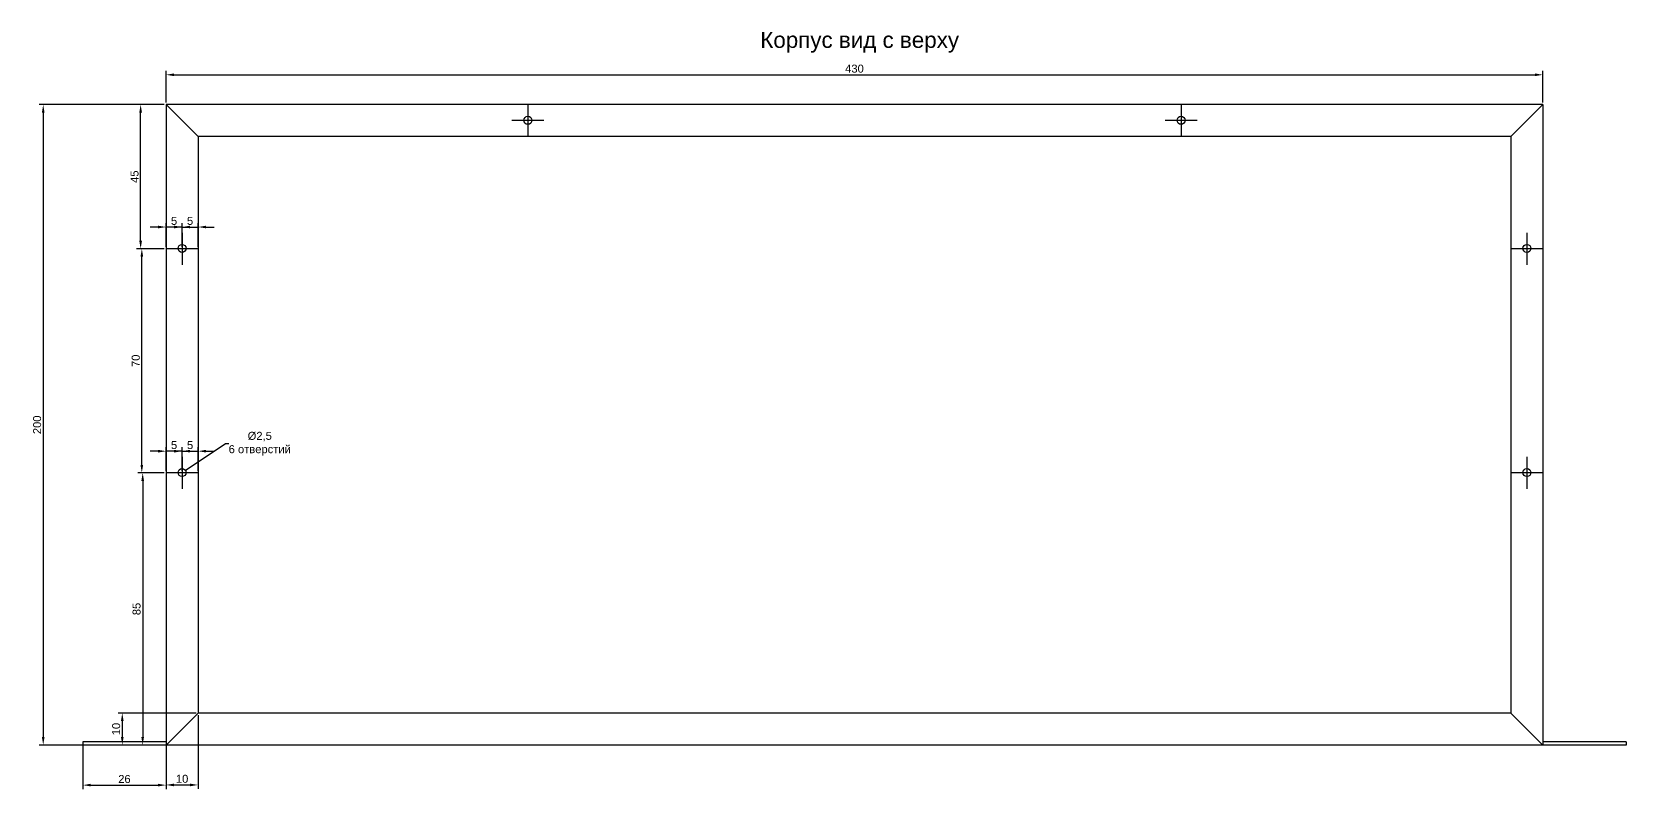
# Model space of a CAD drawing. Header units: millimetres. Extents: x 1597 to 3075, y 1 to 1076.
# Drawn here: x 1983.1 to 2481, y 476.7 to 713.2 of the extents above; entities that cross this region are included whole.
import ezdxf

# ---------------------------------------------------------------- set-up
doc = ezdxf.new("R2010")
doc.units = ezdxf.units.MM
doc.layers.add('Dim', color=210, linetype='Continuous')
doc.styles.get("Standard").update_dxf_attribs({"font": 'arial.ttf'})
doc.dimstyles.new('ISO-25', dxfattribs={"dimtxt": 2.5, "dimasz": 2.5, "dimexe": 1.25, "dimexo": 0.625, "dimtad": 1, "dimtxsty": 'Standard', "dimcen": 2.5, "dimadec": 0, "dimazin": 0, "dimtfac": 1, "dimtmove": 0, "dimatfit": 3, "dimfxl": 1, "dimarcsym": 0})
doc.dimstyles.get("Standard").update_dxf_attribs({"dimtxt": 0.18, "dimasz": 0.18, "dimexe": 0.18, "dimexo": 0.0625, "dimgap": 0.09, "dimtad": 0, "dimtih": 1, "dimtoh": 1, "dimdec": 4, "dimzin": 0, "dimdsep": 46, "dimtxsty": 'Standard', "dimcen": 0.09, "dimadec": 0, "dimazin": 0, "dimtfac": 1, "dimtdec": 4, "dimtofl": 0, "dimtmove": 0, "dimatfit": 3, "dimfxl": 1, "dimtolj": 1, "dimtzin": 0, "dimarcsym": 0})

# ---------------------------------------------------------------- blocks, each defined once
blk = doc.blocks.new('*D24')
at = {"layer": 'Defpoints', "color": 0, "transparency": 16777216}
for p in [(2455, 699.81), (2025, 690.5), (2455, 690.5)]:
    blk.add_point(p, dxfattribs=at)
at = {"layer": 'Dim', "color": 0, "lineweight": -2, "transparency": 16777216}
for p, q in [((2025, 691.12), (2025, 701.06)), ((2027.5, 699.81), (2452.5, 699.81)), ((2455, 691.12), (2455, 701.06))]:
    blk.add_line(p, q, dxfattribs=at)
at = {"layer": 'Dim', "color": 0, "transparency": 16777216}
for points in [[(2027.5, 700.23), (2027.5, 699.4), (2025, 699.81)], [(2452.5, 700.23), (2452.5, 699.4), (2455, 699.81)]]:
    blk.add_solid(points, dxfattribs=at)
at = {"layer": 'Dim', "color": 0, "transparency": 16777216, "insert": (2240, 701.72), "char_height": 2.5, "attachment_point": 5}
blk.add_mtext('430', dxfattribs=at)
blk = doc.blocks.new('*D25')
at = {"layer": 'Defpoints', "color": 0, "transparency": 16777216}
for p in [(2025, 690.5), (1986.63, 490.5), (2025, 490.5)]:
    blk.add_point(p, dxfattribs=at)
at = {"layer": 'Dim', "color": 0, "lineweight": -2, "transparency": 16777216}
for p, q in [((2024.38, 690.5), (1985.38, 690.5)), ((1986.63, 688), (1986.63, 493)), ((2024.38, 490.5), (1985.38, 490.5))]:
    blk.add_line(p, q, dxfattribs=at)
at = {"layer": 'Dim', "color": 0, "transparency": 16777216}
for points in [[(1986.22, 688), (1987.05, 688), (1986.63, 690.5)], [(1986.22, 493), (1987.05, 493), (1986.63, 490.5)]]:
    blk.add_solid(points, dxfattribs=at)
at = {"layer": 'Dim', "color": 0, "transparency": 16777216, "insert": (1984.73, 590.5), "char_height": 2.5, "attachment_point": 5, "rotation": 90}
blk.add_mtext('200', dxfattribs=at)
blk = doc.blocks.new('*D26')
at = {"layer": 'Defpoints', "color": 0, "transparency": 16777216}
for p in [(1999, 491.5), (2025, 490.5), (2025, 477.99)]:
    blk.add_point(p, dxfattribs=at)
at = {"layer": 'Dim', "color": 0, "lineweight": -2, "transparency": 16777216}
for p, q in [((1999, 490.88), (1999, 476.74)), ((2025, 489.87), (2025, 476.74)), ((2001.5, 477.99), (2022.5, 477.99))]:
    blk.add_line(p, q, dxfattribs=at)
at = {"layer": 'Dim', "color": 0, "transparency": 16777216}
for points in [[(2001.5, 478.41), (2001.5, 477.58), (1999, 477.99)], [(2022.5, 478.41), (2022.5, 477.58), (2025, 477.99)]]:
    blk.add_solid(points, dxfattribs=at)
at = {"layer": 'Dim', "color": 0, "transparency": 16777216, "insert": (2012, 479.89), "char_height": 2.5, "attachment_point": 5}
blk.add_mtext('26', dxfattribs=at)
blk = doc.blocks.new('*D27')
at = {"layer": 'Defpoints', "color": 0, "transparency": 16777216}
for p in [(2035, 500.5), (2025, 491.5), (2035, 478.04)]:
    blk.add_point(p, dxfattribs=at)
at = {"layer": 'Dim', "color": 0, "lineweight": -2, "transparency": 16777216}
for p, q in [((2035, 499.88), (2035, 476.79)), ((2025, 490.88), (2025, 476.79)), ((2027.5, 478.04), (2032.5, 478.04))]:
    blk.add_line(p, q, dxfattribs=at)
at = {"layer": 'Dim', "color": 0, "transparency": 16777216}
for points in [[(2027.5, 478.46), (2027.5, 477.63), (2025, 478.04)], [(2032.5, 478.46), (2032.5, 477.63), (2035, 478.04)]]:
    blk.add_solid(points, dxfattribs=at)
at = {"layer": 'Dim', "color": 0, "transparency": 16777216, "insert": (2030, 479.95), "char_height": 2.5, "attachment_point": 5}
blk.add_mtext('10', dxfattribs=at)
blk = doc.blocks.new('*D28')
at = {"layer": 'Defpoints', "color": 0, "transparency": 16777216}
for p in [(2035, 500.5), (2011.32, 490.5), (2035, 490.5)]:
    blk.add_point(p, dxfattribs=at)
at = {"layer": 'Dim', "color": 0, "lineweight": -2, "transparency": 16777216}
for p, q in [((2034.38, 500.5), (2010.07, 500.5)), ((2011.32, 498), (2011.32, 493)), ((2034.38, 490.5), (2010.07, 490.5))]:
    blk.add_line(p, q, dxfattribs=at)
at = {"layer": 'Dim', "color": 0, "transparency": 16777216}
for points in [[(2010.91, 498), (2011.74, 498), (2011.32, 500.5)], [(2010.91, 493), (2011.74, 493), (2011.32, 490.5)]]:
    blk.add_solid(points, dxfattribs=at)
at = {"layer": 'Dim', "color": 0, "transparency": 16777216, "insert": (2009.42, 495.5), "char_height": 2.5, "attachment_point": 5, "rotation": 90}
blk.add_mtext('10', dxfattribs=at)
blk = doc.blocks.new('*D36')
at = {"layer": 'Defpoints', "color": 0, "transparency": 16777216}
for p in [(2029.05, 574.9), (2031.13, 576.28)]:
    blk.add_point(p, dxfattribs=at)
at = {"layer": 'Dim', "color": 0, "lineweight": -2, "transparency": 16777216}
for p, q in [((2043.61, 584.6), (2031.28, 576.38)), ((2044.63, 584.6), (2043.61, 584.6)), ((2030, 575.59), (2030.18, 575.59)), ((2030.09, 575.5), (2030.09, 575.68))]:
    blk.add_line(p, q, dxfattribs=at)
at = {"layer": 'Dim', "color": 0, "transparency": 16777216}
blk.add_solid([(2031.26, 576.41), (2031.3, 576.36), (2031.13, 576.28)], dxfattribs=at)
at = {"layer": 'Dim', "color": 0, "transparency": 16777216, "insert": (2054.26, 584.6), "char_height": 2.5, "attachment_point": 5}
blk.add_mtext('\\A1;%%C2,5\\P6 {\\fArial|b0|i0|c204|p34;отверстий}', dxfattribs=at)
blk = doc.blocks.new('*D55')
at = {"layer": 'Defpoints', "color": 0, "transparency": 16777216}
for p in [(2035, 652.27), (2030, 645.5), (2035, 645.5)]:
    blk.add_point(p, dxfattribs=at)
at = {"layer": 'Dim', "color": 0, "lineweight": -2, "transparency": 16777216}
for p, q in [((2027.5, 652.27), (2025, 652.27)), ((2030, 646.12), (2030, 653.52)), ((2030, 652.27), (2035, 652.27)), ((2035, 646.12), (2035, 653.52)), ((2037.5, 652.27), (2040, 652.27))]:
    blk.add_line(p, q, dxfattribs=at)
at = {"layer": 'Dim', "color": 0, "transparency": 16777216}
for points in [[(2027.5, 652.69), (2027.5, 651.85), (2030, 652.27)], [(2037.5, 652.69), (2037.5, 651.85), (2035, 652.27)]]:
    blk.add_solid(points, dxfattribs=at)
at = {"layer": 'Dim', "color": 0, "transparency": 16777216, "insert": (2032.5, 654.17), "char_height": 2.5, "attachment_point": 5}
blk.add_mtext('5', dxfattribs=at)
blk = doc.blocks.new('*D56')
at = {"layer": 'Defpoints', "color": 0, "transparency": 16777216}
for p in [(2025, 652.27), (2025, 645.5), (2030, 645.5)]:
    blk.add_point(p, dxfattribs=at)
at = {"layer": 'Dim', "color": 0, "lineweight": -2, "transparency": 16777216}
for p, q in [((2022.5, 652.27), (2020, 652.27)), ((2025, 646.12), (2025, 653.52)), ((2030, 652.27), (2025, 652.27)), ((2030, 646.12), (2030, 653.52)), ((2032.5, 652.27), (2035, 652.27))]:
    blk.add_line(p, q, dxfattribs=at)
at = {"layer": 'Dim', "color": 0, "transparency": 16777216}
for points in [[(2022.5, 652.69), (2022.5, 651.85), (2025, 652.27)], [(2032.5, 652.69), (2032.5, 651.85), (2030, 652.27)]]:
    blk.add_solid(points, dxfattribs=at)
at = {"layer": 'Dim', "color": 0, "transparency": 16777216, "insert": (2027.5, 654.17), "char_height": 2.5, "attachment_point": 5}
blk.add_mtext('5', dxfattribs=at)
blk = doc.blocks.new('*D57')
at = {"layer": 'Defpoints', "color": 0, "transparency": 16777216}
for p in [(2035, 582.27), (2030, 575.5), (2035, 575.5)]:
    blk.add_point(p, dxfattribs=at)
at = {"layer": 'Dim', "color": 0, "lineweight": -2, "transparency": 16777216}
for p, q in [((2030, 576.12), (2030, 583.52)), ((2035, 576.12), (2035, 583.52)), ((2027.5, 582.27), (2025, 582.27)), ((2030, 582.27), (2035, 582.27)), ((2037.5, 582.27), (2040, 582.27))]:
    blk.add_line(p, q, dxfattribs=at)
at = {"layer": 'Dim', "color": 0, "transparency": 16777216}
for points in [[(2027.5, 582.69), (2027.5, 581.85), (2030, 582.27)], [(2037.5, 582.69), (2037.5, 581.85), (2035, 582.27)]]:
    blk.add_solid(points, dxfattribs=at)
at = {"layer": 'Dim', "color": 0, "transparency": 16777216, "insert": (2032.5, 584.17), "char_height": 2.5, "attachment_point": 5}
blk.add_mtext('5', dxfattribs=at)
blk = doc.blocks.new('*D58')
at = {"layer": 'Defpoints', "color": 0, "transparency": 16777216}
for p in [(2025, 582.27), (2025, 575.5), (2030, 575.5)]:
    blk.add_point(p, dxfattribs=at)
at = {"layer": 'Dim', "color": 0, "lineweight": -2, "transparency": 16777216}
for p, q in [((2025, 576.12), (2025, 583.52)), ((2030, 576.12), (2030, 583.52)), ((2022.5, 582.27), (2020, 582.27)), ((2030, 582.27), (2025, 582.27)), ((2032.5, 582.27), (2035, 582.27))]:
    blk.add_line(p, q, dxfattribs=at)
at = {"layer": 'Dim', "color": 0, "transparency": 16777216}
for points in [[(2022.5, 582.69), (2022.5, 581.85), (2025, 582.27)], [(2032.5, 582.69), (2032.5, 581.85), (2030, 582.27)]]:
    blk.add_solid(points, dxfattribs=at)
at = {"layer": 'Dim', "color": 0, "transparency": 16777216, "insert": (2027.5, 584.17), "char_height": 2.5, "attachment_point": 5}
blk.add_mtext('5', dxfattribs=at)
blk = doc.blocks.new('*D59')
at = {"layer": 'Defpoints', "color": 0, "transparency": 16777216}
for p in [(2017.43, 645.5), (2025, 645.5), (2025, 575.5)]:
    blk.add_point(p, dxfattribs=at)
at = {"layer": 'Dim', "color": 0, "lineweight": -2, "transparency": 16777216}
for p, q in [((2024.38, 645.5), (2016.18, 645.5)), ((2017.43, 578), (2017.43, 643)), ((2024.38, 575.5), (2016.18, 575.5))]:
    blk.add_line(p, q, dxfattribs=at)
at = {"layer": 'Dim', "color": 0, "transparency": 16777216}
for points in [[(2017.01, 643), (2017.84, 643), (2017.43, 645.5)], [(2017.01, 578), (2017.84, 578), (2017.43, 575.5)]]:
    blk.add_solid(points, dxfattribs=at)
at = {"layer": 'Dim', "color": 0, "transparency": 16777216, "insert": (2015.53, 610.5), "char_height": 2.5, "attachment_point": 5, "rotation": 90}
blk.add_mtext('70', dxfattribs=at)
blk = doc.blocks.new('*D60')
at = {"layer": 'Defpoints', "color": 0, "transparency": 16777216}
for p in [(2017.06, 690.5), (2025, 690.5), (2025, 645.5)]:
    blk.add_point(p, dxfattribs=at)
at = {"layer": 'Dim', "color": 0, "lineweight": -2, "transparency": 16777216}
for p, q in [((2024.38, 690.5), (2015.81, 690.5)), ((2017.06, 648), (2017.06, 688)), ((2024.38, 645.5), (2015.81, 645.5))]:
    blk.add_line(p, q, dxfattribs=at)
at = {"layer": 'Dim', "color": 0, "transparency": 16777216}
for points in [[(2016.64, 688), (2017.48, 688), (2017.06, 690.5)], [(2016.64, 648), (2017.48, 648), (2017.06, 645.5)]]:
    blk.add_solid(points, dxfattribs=at)
at = {"layer": 'Dim', "color": 0, "transparency": 16777216, "insert": (2015.16, 668), "char_height": 2.5, "attachment_point": 5, "rotation": 90}
blk.add_mtext('45', dxfattribs=at)
blk = doc.blocks.new('*D146')
at = {"layer": 'Defpoints', "color": 0, "transparency": 16777216}
for p in [(2025, 575.5), (2017.7, 490.5), (2025.32, 490.5)]:
    blk.add_point(p, dxfattribs=at)
at = {"layer": 'Dim', "color": 0, "lineweight": -2, "transparency": 16777216}
for p, q in [((2024.38, 575.5), (2016.45, 575.5)), ((2017.7, 573), (2017.7, 493)), ((2024.69, 490.5), (2016.45, 490.5))]:
    blk.add_line(p, q, dxfattribs=at)
at = {"layer": 'Dim', "color": 0, "transparency": 16777216}
for points in [[(2017.28, 573), (2018.11, 573), (2017.7, 575.5)], [(2017.28, 493), (2018.11, 493), (2017.7, 490.5)]]:
    blk.add_solid(points, dxfattribs=at)
at = {"layer": 'Dim', "color": 0, "transparency": 16777216, "insert": (2015.8, 533), "char_height": 2.5, "attachment_point": 5, "rotation": 90}
blk.add_mtext('85', dxfattribs=at)

msp = doc.modelspace()

# ---------------------------------------------------------------- linework, layer by layer
for p, q in [((2455, 690.5), (2025, 690.5)), ((2025, 690.5), (2025, 490.5)), ((2035, 680.5), (2025, 690.5)), ((2138, 690.5), (2138, 680.5)), ((2342, 690.5), (2342, 680.5)), ((2445, 680.5), (2455, 690.5)), ((2455, 690.5), (2455, 490.5)), ((2143, 685.5), (2133, 685.5)), ((2347, 685.5), (2337, 685.5)), ((2445, 680.5), (2035, 680.5)), ((2035, 680.5), (2035, 500.5)), ((2445, 680.5), (2445, 500.5)), ((2030, 650.5), (2030, 640.5)), ((2450, 650.5), (2450, 640.5)), ((2035, 645.5), (2025, 645.5)), ((2455, 645.5), (2445, 645.5)), ((2030, 580.5), (2030, 570.5)), ((2450, 580.5), (2450, 570.5)), ((2035, 575.5), (2025, 575.5)), ((2455, 575.5), (2445, 575.5)), ((2035, 500.5), (2025, 490.5)), ((2445, 500.5), (2035, 500.5)), ((2445, 500.5), (2455, 490.5)), ((2025, 491.5), (1999, 491.5)), ((1999, 491.5), (1999, 490.5)), ((2481, 490.5), (2000, 490.5)), ((2481, 491.5), (2455, 491.5)), ((2481, 491.5), (2481, 490.5))]:
    msp.add_line(p, q)
for centre in [(2138, 685.59), (2342, 685.59), (2030, 645.59), (2450, 645.59), (2030, 575.59), (2450, 575.59)]:
    msp.add_circle(centre, 1.25)

# ---------------------------------------------------------------- texts
at = {"insert": (2210.59282, 713.20691), "char_height": 5, "attachment_point": 1}
msp.add_mtext_dynamic_manual_height_columns('Корпус вид с верху', width=88.6155948, gutter_width=12.5, heights=[0], dxfattribs=at)

# ---------------------------------------------------------------- dimensions: what is measured, and where the dimension line sits
at = {"layer": 'Dim'}
for base, p1, p2, picture, middle in [((2455, 699.81299), (2025, 690.5), (2455, 690.5), '*D24', (2240, 701.71528)), ((2025, 652.26933), (2030, 645.5), (2025, 645.5), '*D56', (2027.5, 654.16565)), ((2035, 652.26933), (2030, 645.5), (2035, 645.5), '*D55', (2032.5, 654.16565)), ((2025, 582.26933), (2030, 575.5), (2025, 575.5), '*D58', (2027.5, 584.16565)), ((2035, 582.26933), (2030, 575.5), (2035, 575.5), '*D57', (2032.5, 584.16565)), ((2035, 478.04428), (2025, 491.5), (2035, 500.5), '*D27', (2030, 479.94571)), ((2025, 477.99348), (1999, 491.5), (2025, 490.5), '*D26', (2012, 479.89492))]:
    dim = msp.add_linear_dim(base=base, p1=p1, p2=p2, dimstyle='ISO-25', dxfattribs=at)
    dim.commit()
    dim.dimension.update_dxf_attribs({"geometry": picture, "text_midpoint": middle})
for base, p1, p2, picture, middle in [((1986.63325, 490.5), (2025, 690.5), (2025, 490.5), '*D25', (1984.73182, 590.5)), ((2017.0594, 690.5), (2025, 645.5), (2025, 690.5), '*D60', (2015.16308, 668)), ((2017.42757, 645.5), (2025, 575.5), (2025, 645.5), '*D59', (2015.52614, 610.5)), ((2017.69824, 490.5), (2025, 575.5), (2025.31812, 490.5), '*D146', (2015.79681, 533))]:
    dim = msp.add_linear_dim(base=base, p1=p1, p2=p2, angle=90, dimstyle='ISO-25', dxfattribs=at)
    dim.commit()
    dim.dimension.update_dxf_attribs({"geometry": picture, "text_midpoint": middle})
dim = msp.add_diameter_dim_2p(p1=(2029.04974, 574.89692), p2=(2031.13026, 576.28308), text='%%C2,5\\P6 {\\fArial|b0|i0|c204|p34;отверстий}', dimstyle='Standard', override={"dimtxt": 2.5, "dimdec": 1}, dxfattribs=at)
dim.commit()
dim.dimension.update_dxf_attribs({"geometry": '*D36', "text_midpoint": (2054.26446, 584.59662), "dimtype": 163})
dim = msp.add_linear_dim(base=(2011.32283, 490.5), p1=(2035, 500.5), p2=(2035, 490.5), angle=90, dimstyle='ISO-25', dxfattribs=at)
dim.commit()
dim.dimension.update_dxf_attribs({"geometry": '*D28', "text_midpoint": (2011.32283, 495.5), "dimtype": 160})

doc.saveas('drawing.dxf')
